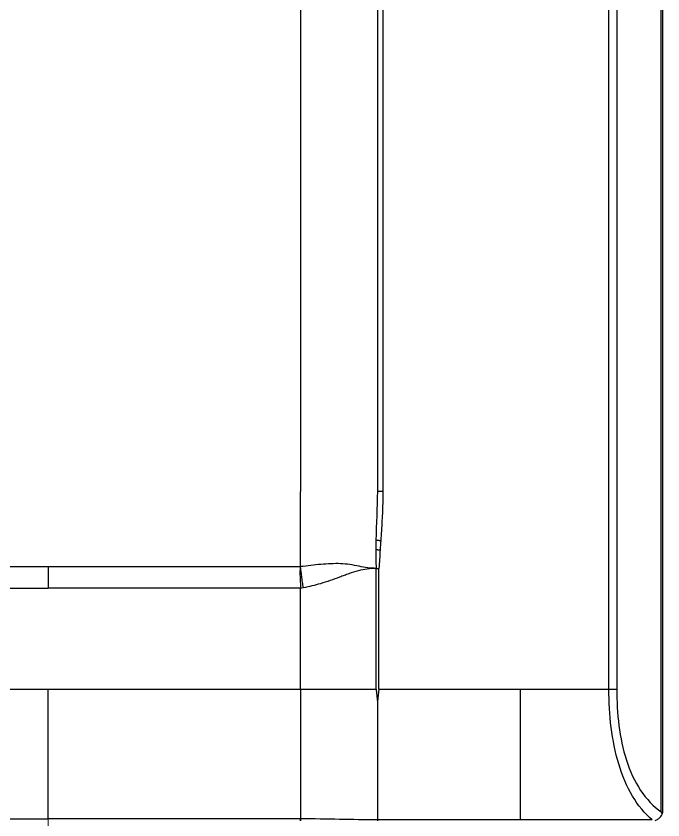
# Model space of a CAD drawing. Extents: x 39169 to 40010, y 18423 to 19017.
# Drawn here: x 39710.3 to 39769.2, y 18545 to 18618.2 of the extents above; entities that cross this region are included whole.
import ezdxf

# ---------------------------------------------------------------- set-up
doc = ezdxf.new("R2010")
doc.units = 0
doc.header["$LTSCALE"] = 7
doc.header["$MEASUREMENT"] = 0
doc.linetypes.add('CENTER2', pattern=[28.575, 19.05, -3.175, 3.175, -3.175])
doc.layers.add('DWG', color=7, linetype='CONTINUOUS')
doc.layers.add('중심선', color=1, linetype='CENTER2', lineweight=9)

msp = doc.modelspace()

# ---------------------------------------------------------------- linework, layer by layer
at = {"layer": 'DWG'}
for p, q in [((39769.05, 18545.691), (39769.05, 18686.035)), ((39769.196, 18545.863), (39769.196, 18685.863)), ((39764.282, 18556.863), (39764.282, 18674.863)), ((39743.688, 18633.866), (39743.688, 18574.863)), ((39683.152, 18568.019), (39713.196, 18568.019)), ((39683.215, 18566.059), (39713.196, 18566.059)), ((39676.742, 18556.863), (39713.196, 18556.863)), ((39713.196, 18556.863), (39736.196, 18556.863)), ((39638.196, 18545.063), (39713.196, 18545.063)), ((39736.196, 18545.063), (39713.196, 18545.063))]:
    msp.add_line(p, q, dxfattribs=at)
msp.add_ellipse((39736.202, 18545.363), major_axis=(0, -0.5), ratio=0.013735, start_param=5.355197, end_param=6.283185, dxfattribs=at)
for points, knots in [([(39769.05, 18686.035), (39768.153, 18685.437), (39767.367, 18684.537), (39766.164, 18682.358), (39765.73, 18681.064), (39764.893, 18677.079), (39764.989, 18674.334), (39764.989, 18666.138), (39764.989, 18649.747), (39764.989, 18611.501), (39764.989, 18578.718), (39764.989, 18556.863)], [0, 0, 0, 0, 0.03125, 0.03125, 0.0625, 0.0625, 0.125, 0.125, 0.25, 0.5, 1, 1, 1, 1]), ([(39736.196, 18568.019), (39736.196, 18568.096), (39736.196, 18568.201), (39736.196, 18568.499), (39736.196, 18568.705), (39736.196, 18569.201), (39736.196, 18569.492), (39736.196, 18570.146), (39736.196, 18570.51), (39736.196, 18571.291), (39736.196, 18571.709), (39736.196, 18573.01), (39736.196, 18573.938), (39736.196, 18574.863)], [0, 0, 0, 0, 0.122328, 0.122328, 0.268606, 0.268606, 0.414885, 0.414885, 0.561164, 0.561164, 0.707443, 0.707443, 1, 1, 1, 1]), ([(39743.688, 18574.863), (39743.688, 18574.572), (39743.681, 18573.983), (39743.655, 18573.095), (39743.613, 18572.197), (39743.559, 18571.299), (39743.52, 18570.702), (39743.5, 18570.406)], [0, 0, 0, 0, 0.196111, 0.395344, 0.597766, 0.800319, 1, 1, 1, 1]), ([(39743.5, 18570.406), (39743.481, 18570.121), (39743.461, 18569.836), (39743.443, 18569.552), (39743.443, 18569.552), (39743.443, 18569.552)], [0, 0, 0, 0, 0.999998, 0.999998, 1, 1, 1, 1]), ([(39743.443, 18569.552), (39743.424, 18569.267), (39743.388, 18568.702), (39743.354, 18568.136), (39743.338, 18567.856)], [0, 0, 0, 0, 0.503966, 1, 1, 1, 1]), ([(39713.196, 18568.019), (39713.196, 18567.922), (39713.196, 18567.676), (39713.196, 18566.963), (39713.196, 18566.519), (39713.196, 18566.059)], [0, 0, 0, 0, 0.500059, 0.500059, 1, 1, 1, 1]), ([(39736.196, 18568.019), (39736.154, 18567.932), (39736.138, 18567.694), (39736.151, 18566.963), (39736.178, 18566.487), (39736.196, 18566.059)], [0, 0, 0, 0, 0.5, 0.5, 1, 1, 1, 1]), ([(39743.078, 18567.863), (39742.83, 18567.866), (39742.32, 18567.9), (39741.526, 18568.048), (39740.694, 18568.222), (39739.558, 18568.328), (39738.093, 18568.244), (39736.827, 18568.097), (39736.196, 18568.019)], [0, 0, 0, 0, 0.121017, 0.244126, 0.370091, 0.498273, 0.75475, 1, 1, 1, 1]), ([(39743.078, 18567.863), (39742.809, 18567.851), (39742.27, 18567.826), (39741.434, 18567.648), (39740.735, 18567.424), (39740.173, 18567.22), (39739.606, 18567.009), (39738.888, 18566.748), (39737.801, 18566.383), (39736.975, 18566.199), (39736.453, 18566.083)], [0, 0, 0, 0, 0.128987, 0.258333, 0.388269, 0.453395, 0.518545, 0.648677, 0.77838, 1, 1, 1, 1]), ([(39713.196, 18545.063), (39713.196, 18545.203), (39713.196, 18545.348), (39713.196, 18545.717), (39713.196, 18545.946), (39713.196, 18546.647), (39713.196, 18547.133), (39713.196, 18548.121), (39713.196, 18548.623), (39713.196, 18549.636), (39713.196, 18550.146), (39713.196, 18551.684), (39713.196, 18552.718), (39713.196, 18554.788), (39713.196, 18555.826), (39713.196, 18556.863)], [0, 0, 0, 0, 0.042881, 0.042881, 0.106689, 0.106689, 0.234304, 0.234304, 0.36192, 0.36192, 0.489536, 0.489536, 0.744768, 0.744768, 1, 1, 1, 1]), ([(39736.196, 18556.863), (39736.196, 18555.826), (39736.196, 18554.788), (39736.196, 18552.718), (39736.196, 18551.684), (39736.196, 18550.146), (39736.196, 18549.636), (39736.196, 18548.623), (39736.196, 18548.121), (39736.196, 18547.133), (39736.196, 18546.647), (39736.196, 18545.946), (39736.196, 18545.717), (39736.196, 18545.348), (39736.196, 18545.203), (39736.196, 18545.063)], [0, 0, 0, 0, 0.255232, 0.255232, 0.510463, 0.510463, 0.638079, 0.638079, 0.765695, 0.765695, 0.893311, 0.893311, 0.957119, 0.957119, 1, 1, 1, 1]), ([(39743.078, 18556.863), (39743.084, 18556.885), (39743.083, 18556.817), (39743.087, 18556.771), (39743.094, 18556.701), (39743.11, 18556.537), (39743.125, 18556.398), (39743.154, 18556.118), (39743.175, 18555.932), (39743.196, 18555.745)], [0, 0, 0, 0, 0.0625, 0.0625, 0.125, 0.25, 0.5, 0.5, 1, 1, 1, 1]), ([(39768.224, 18544.954), (39766.873, 18546.06), (39765.814, 18547.926), (39764.531, 18552.183), (39764.282, 18554.525), (39764.282, 18556.863)], [0, 0, 0, 0, 0.5, 0.5, 1, 1, 1, 1]), ([(39764.989, 18556.863), (39764.989, 18554.64), (39765.224, 18552.412), (39766.513, 18548.38), (39767.617, 18546.646), (39769.05, 18545.691)], [0, 0, 0, 0, 0.5, 0.5, 1, 1, 1, 1]), ([(39743.196, 18555.745), (39743.196, 18553.735), (39743.197, 18551.716), (39743.196, 18547.954), (39743.204, 18546.122), (39743.196, 18544.954)], [0, 0, 0, 0, 0.5, 0.5, 1, 1, 1, 1]), ([(39768.476, 18544.903), (39768.578, 18544.933), (39768.676, 18544.979), (39768.853, 18545.101), (39768.932, 18545.178), (39769.045, 18545.329), (39769.086, 18545.4), (39769.117, 18545.473)], [0, 0, 0, 0, 0.363068, 0.363068, 0.72733, 0.72733, 1, 1, 1, 1]), ([(39769.05, 18545.691), (39769.051, 18545.689), (39769.051, 18545.687), (39769.068, 18545.639), (39769.083, 18545.592), (39769.104, 18545.522), (39769.111, 18545.498), (39769.117, 18545.473)], [0, 0, 0, 0, 0.028124, 0.028124, 0.66707, 0.66707, 1, 1, 1, 1]), ([(39769.117, 18545.473), (39769.17, 18545.598), (39769.196, 18545.729), (39769.196, 18545.86), (39769.196, 18545.861), (39769.196, 18545.863)], [0, 0, 0, 0, 0.986843, 0.986843, 1, 1, 1, 1]), ([(39743.196, 18544.954), (39742.046, 18544.968), (39739.713, 18545.001), (39737.38, 18545.042), (39736.196, 18545.063)], [0, 0, 0, 0, 0.492799, 1, 1, 1, 1]), ([(39736.199, 18544.863), (39736.199, 18544.863), (39736.199, 18544.864), (39736.199, 18544.866), (39736.198, 18544.87), (39736.198, 18544.876), (39736.198, 18544.883), (39736.198, 18544.893), (39736.198, 18544.903), (39736.197, 18544.916), (39736.197, 18544.93), (39736.197, 18544.945), (39736.197, 18544.962), (39736.197, 18544.98), (39736.197, 18545), (39736.197, 18545.02), (39736.196, 18545.041), (39736.196, 18545.056), (39736.196, 18545.063)], [0, 0, 0, 0, 0.060672, 0.122058, 0.184069, 0.24661, 0.309582, 0.372882, 0.436401, 0.50003, 0.563659, 0.627176, 0.690473, 0.753442, 0.815979, 0.877984, 0.939363, 1, 1, 1, 1]), ([(39743.196, 18544.954), (39743.196, 18544.95), (39743.196, 18544.943), (39743.196, 18544.933), (39743.197, 18544.924), (39743.197, 18544.915), (39743.197, 18544.907), (39743.197, 18544.899), (39743.197, 18544.892), (39743.197, 18544.886), (39743.197, 18544.881), (39743.197, 18544.876), (39743.197, 18544.872), (39743.197, 18544.869), (39743.198, 18544.866), (39743.198, 18544.865), (39743.198, 18544.863), (39743.198, 18544.863), (39743.198, 18544.863)], [0, 0, 0, 0, 0.061661, 0.123679, 0.18597, 0.248491, 0.311196, 0.374041, 0.43698, 0.499966, 0.562952, 0.625892, 0.688739, 0.751448, 0.813973, 0.876268, 0.938292, 1, 1, 1, 1])]:
    msp.add_open_spline(points, degree=3, knots=knots, dxfattribs=at)
for points, degree in [([(39736.196, 18624.863), (39736.196, 18608.196), (39736.196, 18591.53), (39736.196, 18574.863)], 3), ([(39743.188, 18624.863), (39743.188, 18574.863)], 1), ([(39743.188, 18574.863), (39743.188, 18573.395), (39743.09, 18571.923), (39743.057, 18570.435)], 3), ([(39743.057, 18570.435), (39743.05, 18570.15), (39743.047, 18569.864), (39743.046, 18569.578)], 3), ([(39743.047, 18569.578), (39743.046, 18569.007), (39743.059, 18568.435), (39743.078, 18567.863)], 3), ([(39713.196, 18568.019), (39720.863, 18568.019), (39728.53, 18568.019), (39736.196, 18568.019)], 3), ([(39743.078, 18556.863), (39743.078, 18560.53), (39743.078, 18564.197), (39743.078, 18567.863)], 3), ([(39743.078, 18567.863), (39743.155, 18567.861), (39743.248, 18567.858), (39743.338, 18567.856)], 3), ([(39743.338, 18556.863), (39743.338, 18567.856)], 1), ([(39736.196, 18566.059), (39728.53, 18566.059), (39720.863, 18566.059), (39713.196, 18566.059)], 3), ([(39736.453, 18566.083), (39736.367, 18566.068), (39736.282, 18566.052), (39736.196, 18566.037)], 3), ([(39736.196, 18566.037), (39736.196, 18566.059)], 1), ([(39736.196, 18556.863), (39736.196, 18559.921), (39736.196, 18562.979), (39736.196, 18566.037)], 3), ([(39743.338, 18556.863), (39743.291, 18556.489), (39743.243, 18556.117), (39743.196, 18555.745)], 3), ([(39743.338, 18556.863), (39756.196, 18556.863)], 1), ([(39756.196, 18556.863), (39764.282, 18556.863)], 1), ([(39764.282, 18556.863), (39764.544, 18556.863), (39764.804, 18556.863), (39764.989, 18556.863)], 3), ([(39756.196, 18544.954), (39751.863, 18544.954), (39747.53, 18544.954), (39743.196, 18544.954)], 3), ([(39768.224, 18544.954), (39764.214, 18544.954), (39760.205, 18544.954), (39756.196, 18544.954)], 3)]:
    msp.add_open_spline(points, degree=degree, dxfattribs=at)
for points, weights in [([(39743.688, 18574.863), (39743.205, 18574.863), (39743.188, 18574.863)], [1, 0.719043409476, 1]), ([(39743.057, 18570.435), (39743.196, 18570.426), (39743.5, 18570.406)], [0.999861878102, 0.854303844734, 1]), ([(39743.047, 18569.578), (39743.196, 18569.568), (39743.443, 18569.552)], [0.999886767861, 0.896597194582, 1]), ([(39736.453, 18566.083), (39736.213, 18567.7), (39736.196, 18568.019)], [1, 0.773874982774, 1]), ([(39736.196, 18556.863), (39739.907, 18556.863), (39743.078, 18556.863)], [1, 0.962950012988, 1]), ([(39756.196, 18556.863), (39756.196, 18548.015), (39756.196, 18544.954)], [1, 0.937335445162, 0.998019271361])]:
    msp.add_rational_spline(points, weights, degree=2, dxfattribs=at)
at = {"layer": '중심선', "linetype": 'CENTER2', "ltscale": 0.1}
msp.add_open_spline([(39713.196, 18550.063), (39713.196, 18539.363), (39713.196, 18534.363), (39713.196, 18504.363)], degree=1, knots=[-0.305722, -0.305722, 0, 0.142857, 1, 1], dxfattribs=at)

doc.saveas('drawing.dxf')
